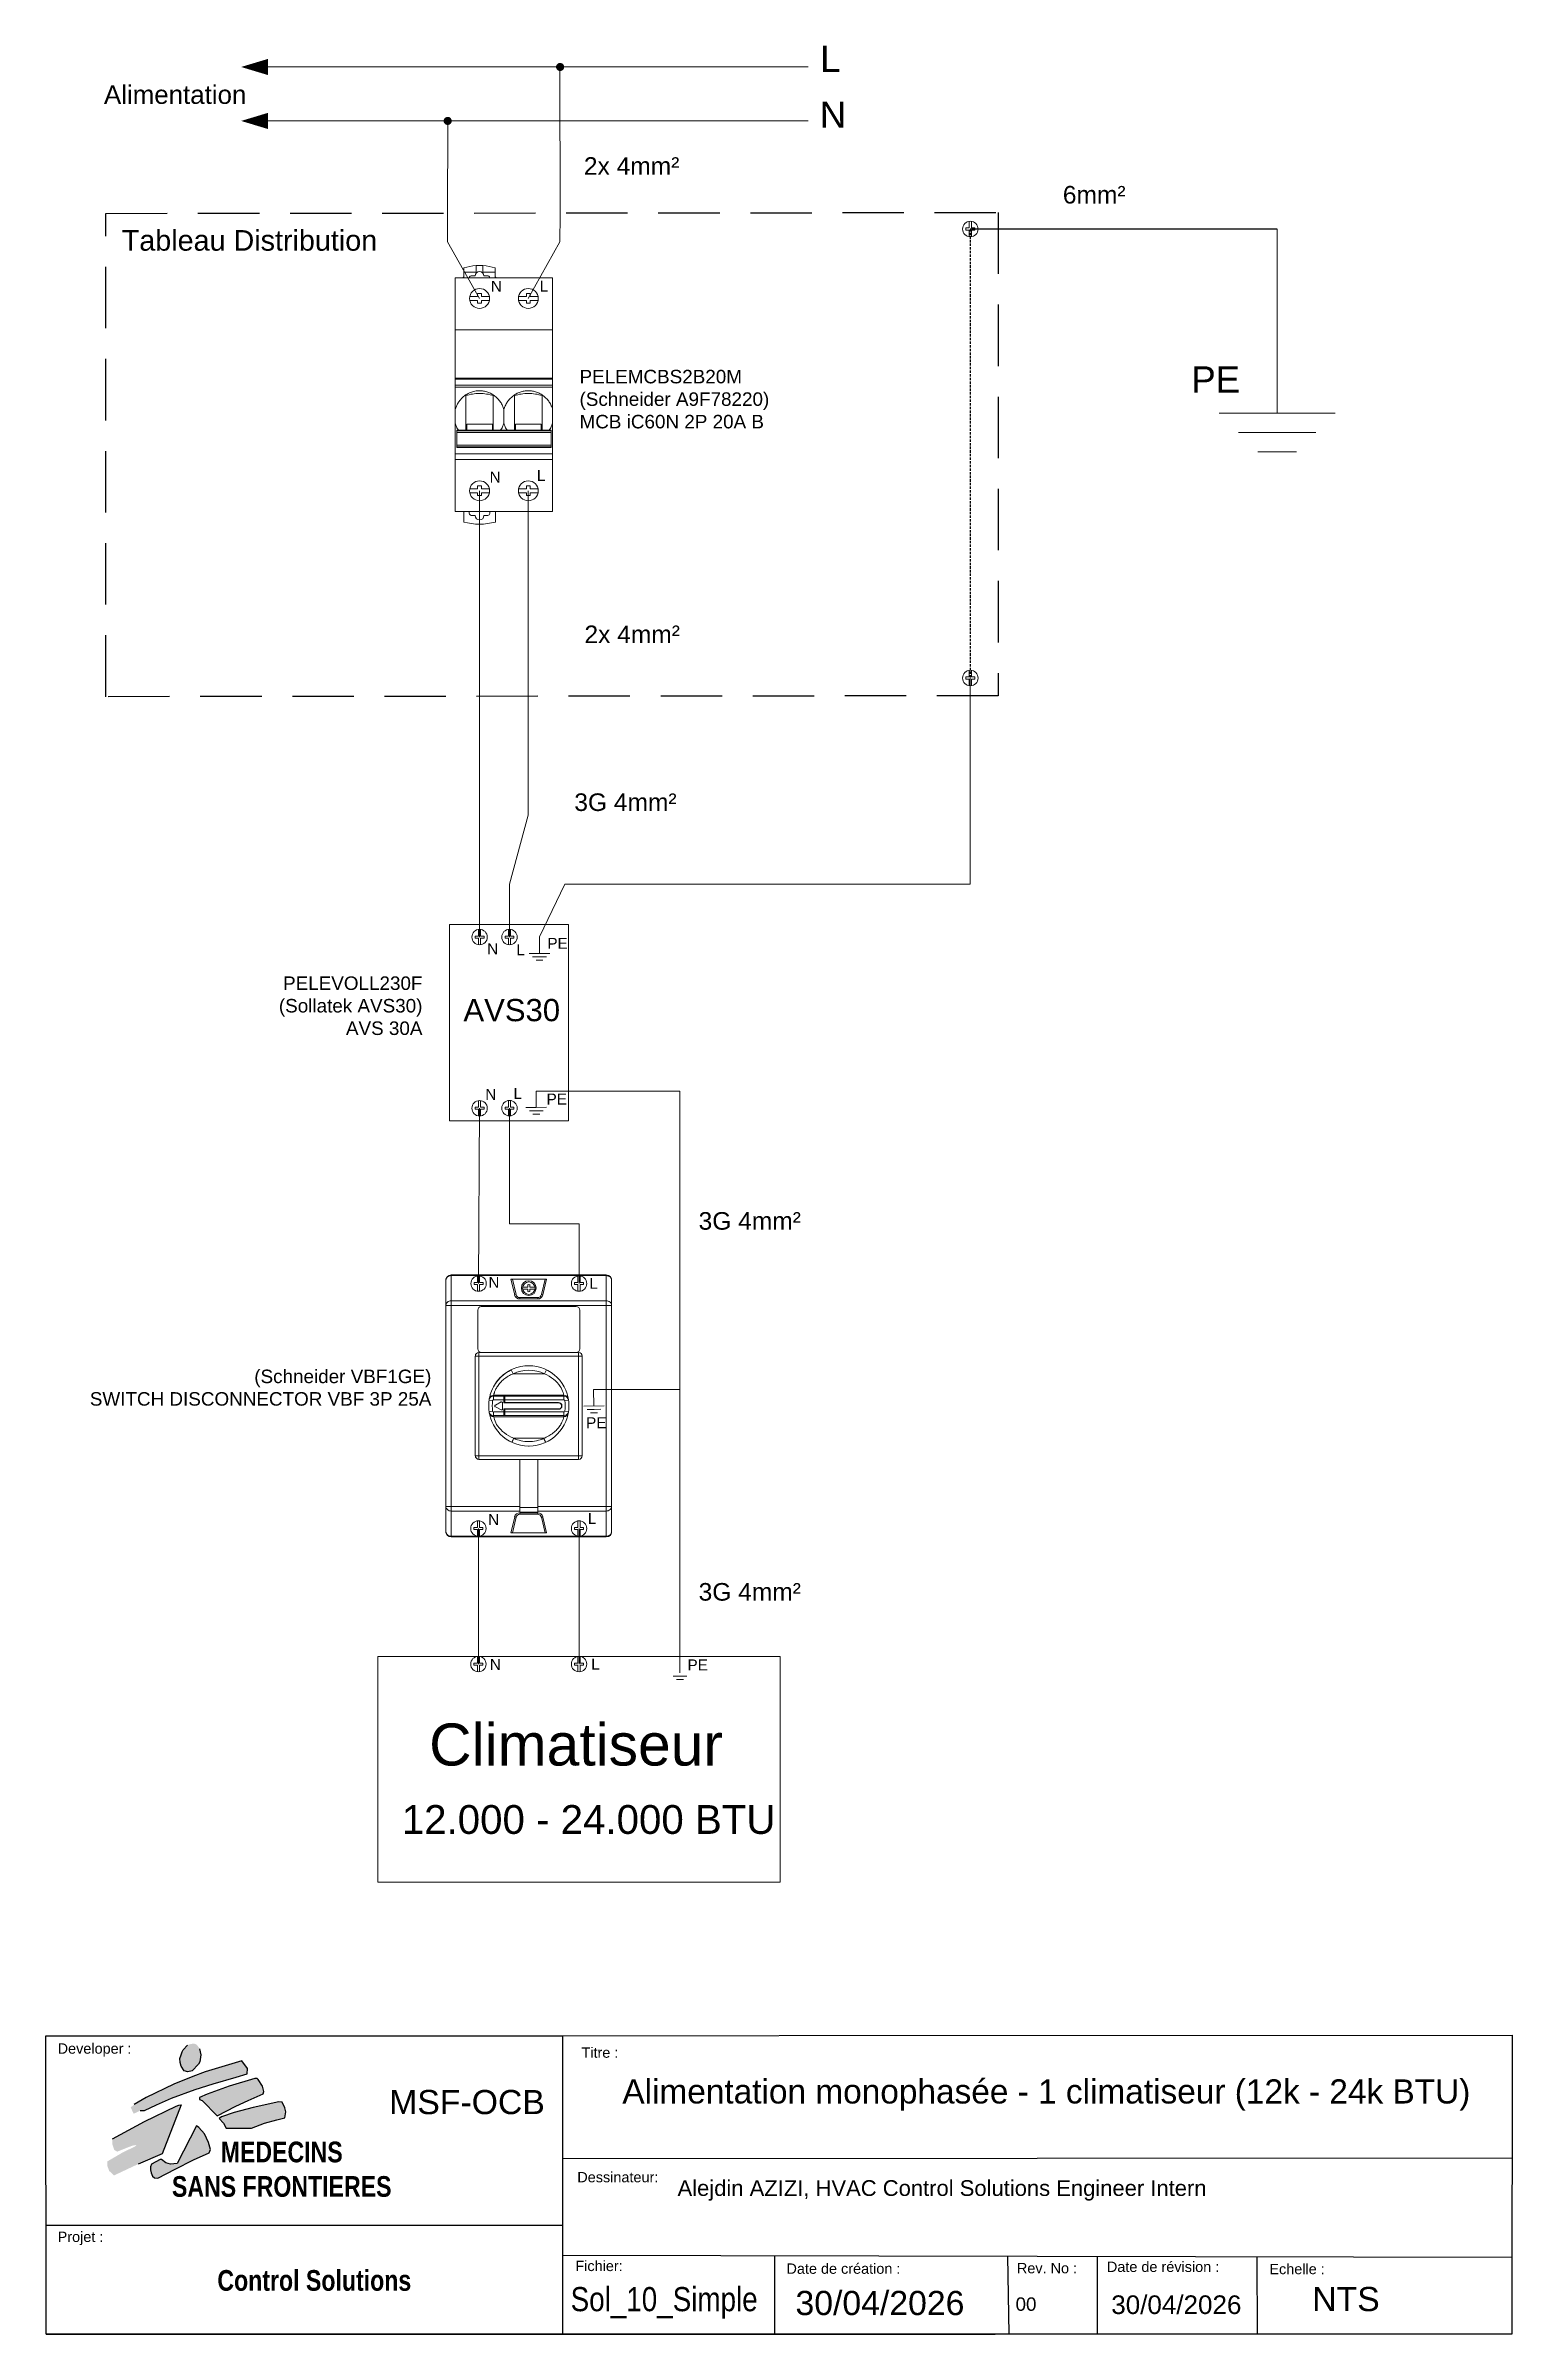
# Model space of a CAD drawing. Header units: millimetres. Extents: x 2906 to 3058, y 1493 to 1730.
import ezdxf
from ezdxf.enums import TextEntityAlignment as Align

# ---------------------------------------------------------------- set-up
doc = ezdxf.new("R2010")
doc.units = ezdxf.units.MM
doc.linetypes.add('DASHED2', pattern=[0.375, 0.25, -0.125])
doc.linetypes.add('HIDDEN', pattern=[9.525, 6.35, -3.175])
for name, color, linetype, lineweight in [('01_Puissance', 250, 'Continuous', 20), ('03_Symbole', 250, 'Continuous', 15), ('_PROPRIETE_INTELLECTUELLE_AZIZI', 7, 'Continuous', 5), ('Layer1', 253, 'DASHED2', 18), ('trait fin', 253, 'HIDDEN', 18)]:
    doc.layers.add(name, color=color, linetype=linetype, lineweight=lineweight)
doc.layers.add('04_Texte', color=7, linetype='Continuous')
doc.styles.get("Standard").update_dxf_attribs({"font": 'arial.ttf'})
doc.styles.add('TITLE', font='arial.ttf', dxfattribs={"width": 0.8})

# ---------------------------------------------------------------- blocks, each defined once
blk = doc.blocks.new('CARTOUCHE_AZIZI')
at = {"layer": '04_Texte', "linetype": 'Continuous'}
h = blk.add_hatch(color=256, dxfattribs=at)
h.paths.add_polyline_path([(-135.64, 28.9), (-135.78, 29.52), (-135.86, 29.69), (-136.11, 29.98), (-136.37, 30.06), (-136.77, 29.99), (-137.01, 29.9), (-137.47, 29.42), (-137.58, 29.21), (-137.68, 28.9), (-137.81, 28.51), (-137.79, 28.09), (-137.69, 27.72), (-137.36, 27.24), (-136.97, 27.13), (-136.55, 27.23), (-135.88, 27.93), (-135.75, 28.16)])
h.paths.add_polyline_path([(-135.2, 27.13), (-136.46, 26.65), (-138.43, 25.85), (-141.29, 24.49), (-142.52, 23.77), (-142.89, 23.46), (-142.59, 22.8), (-141.91, 23.13), (-141.46, 23.12), (-140.22, 23.71), (-138.66, 24.4), (-136.22, 25.3), (-134.37, 25.88), (-131.99, 26.58), (-130.84, 26.93), (-130.82, 27.49), (-131.4, 28.26)])
h.paths.add_polyline_path([(-137.67, 23.73), (-137.91, 23.69), (-138.2, 23.58), (-141.48, 22), (-144.78, 20.21), (-144.79, 19.63), (-144.6, 19.07), (-144.3, 18.88), (-142.73, 19.5), (-142.31, 19.57), (-142.46, 19.41), (-143.75, 18.78), (-145.3, 17.88), (-145.3, 17.38), (-145.12, 16.89), (-144.62, 16.42), (-142.11, 17.6), (-139.63, 18.65)])
h.paths.add_polyline_path([(-134.76, 18.76), (-134.65, 19.1), (-134.83, 19.83), (-135.26, 20.72), (-135.86, 21.39), (-136.08, 21.55), (-138.07, 17.64), (-138.78, 17.59), (-139.25, 17.72), (-139.7, 18.07), (-139.86, 18.07), (-140.73, 17.57), (-140.83, 17.31), (-140.83, 16.99), (-140.78, 16.7), (-140.63, 16.33), (-140.44, 16.18), (-140.1, 16.15), (-138.28, 17.07), (-136.39, 18.02)])
h.paths.add_polyline_path([(-134.97, 24.83), (-135.76, 24.49), (-135.78, 24.28), (-135.51, 24.16), (-133.95, 22.59), (-132.01, 23.59), (-130.75, 24.18), (-129.2, 24.87), (-129.12, 25.09), (-129.25, 25.66), (-129.7, 26.35), (-129.81, 26.44), (-130.05, 26.45), (-132.72, 25.64)])
h.paths.add_polyline_path([(-132.18, 22.92), (-133.5, 22.49), (-133.73, 22.31), (-133.29, 21.83), (-133.03, 21.31), (-130.39, 21.31), (-129.04, 21.82), (-127.76, 22.18), (-126.94, 22.37), (-126.86, 22.99), (-126.94, 23.41), (-127.22, 24.01), (-127.58, 24.03), (-130.23, 23.44)])
at = {"layer": '04_Texte'}
for p, q in [((-151.65, 30.85), (-98.23, 30.85)), ((-151.65, 11.27), (-98.23, 11.27)), ((-151.65, 0), (-98.23, 0)), ((-98.23, 0), (-53.45, 0))]:
    blk.add_line(p, q, dxfattribs=at)
at = {"layer": '04_Texte', "lineweight": -3}
for p, q in [((-98.23, 30.85), (-98.23, 0)), ((-98.23, 18.17), (-0.02, 18.24)), ((-98.23, 8.17), (-0.01, 7.96)), ((-76.3, 8.12), (-76.3, 0)), ((-52.18, 8.07), (-52.06, 0)), ((-42.92, 8.05), (-42.92, 0)), ((-26.4, 8.02), (-26.35, 0))]:
    blk.add_line(p, q, dxfattribs=at)
at = {"layer": '04_Texte', "linetype": 'Continuous'}
for p, q in [((-137.81, 28.51), (-137.68, 28.9)), ((-137.79, 28.09), (-137.81, 28.51)), ((-137.68, 28.9), (-137.58, 29.21)), ((-137.58, 29.21), (-137.47, 29.42)), ((-137.47, 29.42), (-137.01, 29.9)), ((-135.78, 29.52), (-135.64, 28.9)), ((-135.64, 28.9), (-135.75, 28.16)), ((-136.46, 26.65), (-138.43, 25.85)), ((-137.69, 27.72), (-137.79, 28.09)), ((-137.36, 27.24), (-137.69, 27.72)), ((-136.97, 27.13), (-137.36, 27.24)), ((-136.55, 27.23), (-136.97, 27.13)), ((-135.88, 27.93), (-136.55, 27.23)), ((-135.2, 27.13), (-136.46, 26.65)), ((-135.75, 28.16), (-135.88, 27.93)), ((-131.4, 28.26), (-135.2, 27.13)), ((-134.37, 25.88), (-131.99, 26.58)), ((-130.05, 26.45), (-132.72, 25.64)), ((-131.99, 26.58), (-130.84, 26.93)), ((-130.82, 27.49), (-131.4, 28.26)), ((-130.84, 26.93), (-130.82, 27.49)), ((-129.81, 26.44), (-130.05, 26.45)), ((-129.7, 26.35), (-129.81, 26.44)), ((-129.25, 25.66), (-129.7, 26.35)), ((-141.29, 24.49), (-142.52, 23.77)), ((-141.46, 23.12), (-140.22, 23.71)), ((-138.43, 25.85), (-141.29, 24.49)), ((-140.22, 23.71), (-138.66, 24.4)), ((-137.67, 23.73), (-139.63, 18.65)), ((-138.66, 24.4), (-136.22, 25.3)), ((-138.2, 23.58), (-137.91, 23.69)), ((-137.91, 23.69), (-137.67, 23.73)), ((-136.22, 25.3), (-134.37, 25.88)), ((-135.76, 24.49), (-135.78, 24.28)), ((-135.78, 24.28), (-135.51, 24.16)), ((-134.97, 24.83), (-135.76, 24.49)), ((-135.51, 24.16), (-133.95, 22.59)), ((-132.72, 25.64), (-134.97, 24.83)), ((-132.01, 23.59), (-130.75, 24.18)), ((-130.75, 24.18), (-129.2, 24.87)), ((-127.58, 24.03), (-130.23, 23.44)), ((-129.12, 25.09), (-129.25, 25.66)), ((-129.2, 24.87), (-129.12, 25.09)), ((-127.22, 24.01), (-127.58, 24.03)), ((-126.94, 23.41), (-127.22, 24.01)), ((-144.78, 20.21), (-141.48, 22)), ((-141.91, 23.13), (-141.46, 23.12)), ((-141.48, 22), (-138.2, 23.58)), ((-136.08, 21.55), (-138.07, 17.64)), ((-135.86, 21.39), (-136.08, 21.55)), ((-135.26, 20.72), (-135.86, 21.39)), ((-133.95, 22.59), (-132.01, 23.59)), ((-133.5, 22.49), (-133.73, 22.31)), ((-133.73, 22.31), (-133.29, 21.83)), ((-132.18, 22.92), (-133.5, 22.49)), ((-133.29, 21.83), (-133.03, 21.31)), ((-133.03, 21.31), (-130.39, 21.31)), ((-130.23, 23.44), (-132.18, 22.92)), ((-130.39, 21.31), (-129.04, 21.82)), ((-129.04, 21.82), (-127.76, 22.18)), ((-127.76, 22.18), (-126.94, 22.37)), ((-126.86, 22.99), (-126.94, 23.41)), ((-126.94, 22.37), (-126.86, 22.99)), ((-134.83, 19.83), (-135.26, 20.72)), ((-134.65, 19.1), (-134.83, 19.83)), ((-134.76, 18.76), (-134.65, 19.1)), ((-139.63, 18.65), (-142.11, 17.6)), ((-140.73, 17.57), (-140.83, 17.31)), ((-140.83, 17.31), (-140.83, 16.99)), ((-140.83, 16.99), (-140.78, 16.7)), ((-140.78, 16.7), (-140.63, 16.33)), ((-139.86, 18.07), (-140.73, 17.57)), ((-140.1, 16.15), (-138.28, 17.07)), ((-139.7, 18.07), (-139.86, 18.07)), ((-139.25, 17.72), (-139.7, 18.07)), ((-138.78, 17.59), (-139.25, 17.72)), ((-138.07, 17.64), (-138.78, 17.59)), ((-138.28, 17.07), (-136.39, 18.02)), ((-136.39, 18.02), (-134.76, 18.76)), ((-140.63, 16.33), (-140.44, 16.18)), ((-140.44, 16.18), (-140.1, 16.15))]:
    blk.add_line(p, q, dxfattribs=at)
at = {"layer": '04_Texte'}
blk.add_lwpolyline([(-151.68, 30.85), (0.03, 30.92), (0, 0), (-151.65, 0)], close=True, dxfattribs=at)
at = {"layer": '04_Texte', "style": 'TITLE'}
for s, p in [('Developer :', (-150.45, 29.01)), ('Titre : ', (-96.26, 28.59)), ('Dessinateur: ', (-96.69, 15.71)), ('Projet :', (-150.45, 9.54)), ('Fichier: ', (-96.89, 6.53)), ('Date de création :', (-75.05, 6.25)), ('Rev. No :', (-51.21, 6.3)), ('Date de révision :', (-41.9, 6.44)), ('Echelle : ', (-25.09, 6.21))]:
    blk.add_text(s, height=1.069, dxfattribs=at).set_placement(p)
at = {"layer": '04_Texte', "width": 0.82374}
blk.add_text('Sol_10_Simple', height=2.5, dxfattribs=at).set_placement((-97.38, 2.38), (-78.03, 2.38), align=Align.FIT)
at = {"layer": '04_Texte', "lineweight": -3, "attachment_point": 1}
for s, width, gutter_width, insert, char_height in [('MSF-OCB', 13.1966, 12.5, (-116.15, 25.26), 2.5), ('Alejdin AZIZI, HVAC Control Solutions Engineer Intern', 58.1415, 8.14, (-86.32, 15.93), 1.6279), ('NTS', 14.2549, 12.5, (-20.66, 4.89), 2.5)]:
    blk.add_mtext_dynamic_manual_height_columns(s, width=width, gutter_width=gutter_width, heights=[0], dxfattribs=dict(at, insert=insert, char_height=char_height))
at = {"layer": '04_Texte', "char_height": 2.1397, "width": 54.778, "attachment_point": 5, "style": 'TITLE'}
for s, insert in [('{\\fArial|b1|i0|c0|p39;MEDECINS\\PSANS FRONTIERES}', (-127.27, 17.05)), ('{\\fArial|b1|i0|c0|p39;Control Solutions}', (-123.9, 5.55))]:
    blk.add_mtext(s, dxfattribs=dict(at, insert=insert))
at = {"layer": '04_Texte', "insert": (-74.12, 4.48), "char_height": 2.5, "attachment_point": 1}
blk.add_mtext_dynamic_manual_height_columns('30/04/2026', width=5.8436, gutter_width=12.5, heights=[0], dxfattribs=at)
at = {"layer": '04_Texte', "width": 2.843584}
blk.add_attdef('TITRE', text='', height=2.5, dxfattribs=at).set_placement((-92.03, 23.86), (-4.31, 23.86), align=Align.FIT)
at = {"layer": '04_Texte'}
for tag, p, height in [('REV_NO', (-51.35, 2.42), 1.39), ('DATE_REV', (-41.45, 2.09), 1.93)]:
    blk.add_attdef(tag, p, '', height=height, dxfattribs=at)
at = {"layer": '_PROPRIETE_INTELLECTUELLE_AZIZI', "insert": (-151.68, 30.87), "char_height": 0.0144, "attachment_point": 1}
blk.add_mtext_dynamic_manual_height_columns('ORIG_DWG_AUTH:_AZIZI_Alejdin_2026', width=0.3855, gutter_width=0.0719, heights=[0], dxfattribs=at)

msp = doc.modelspace()

# ---------------------------------------------------------------- linework, layer by layer
at = {"layer": '01_Puissance'}
for p, q in [((2928.86, 1727.32), (2928.86, 1727.32)), ((2928.86, 1727.32), (2984.72, 1727.32)), ((2959.06, 1711.98), (2959.05, 1727.32)), ((2928.86, 1721.74), (2984.72, 1721.74)), ((2947.44, 1721.74), (2947.43, 1711.87)), ((2947.43, 1711.87), (2947.42, 1709.23)), ((2959.06, 1711.98), (2959.05, 1709.23)), ((2947.42, 1709.23), (2950.74, 1703.38)), ((2959.05, 1709.23), (2955.78, 1703.38)), ((3033.25, 1710.56), (3033.25, 1691.53)), ((3033.25, 1691.53), (3027.25, 1691.53)), ((3027.25, 1691.53), (3039.25, 1691.53)), ((3033.25, 1689.53), (3029.25, 1689.53)), ((3029.25, 1689.53), (3037.25, 1689.53)), ((3033.25, 1687.53), (3031.25, 1687.53)), ((3031.25, 1687.53), (3035.25, 1687.53)), ((2950.74, 1683.49), (2950.74, 1637.34)), ((2955.78, 1683.49), (2955.78, 1649.96)), ((3001.51, 1664.13), (3001.51, 1642.81)), ((2955.78, 1649.96), (2953.83, 1642.81)), ((2953.83, 1637.34), (2953.83, 1642.81)), ((2959.56, 1642.81), (2956.94, 1637.35)), ((2959.56, 1642.81), (3001.51, 1642.81)), ((2959.93, 1638.65), (2959.93, 1638.54)), ((2956.94, 1635.66), (2955.87, 1635.66)), ((2955.87, 1635.66), (2958.01, 1635.66)), ((2956.94, 1635.3), (2956.23, 1635.3)), ((2956.23, 1635.3), (2957.65, 1635.3)), ((2956.94, 1637.35), (2956.94, 1635.66)), ((2956.94, 1634.94), (2956.59, 1634.94)), ((2956.59, 1634.94), (2957.3, 1634.94)), ((2956.58, 1621.42), (2956.61, 1619.73)), ((2971.44, 1621.42), (2956.58, 1621.42)), ((2971.44, 1590.55), (2971.44, 1621.42)), ((2950.74, 1619.64), (2950.64, 1601.51)), ((2953.83, 1619.65), (2953.83, 1607.69)), ((2955.54, 1619.71), (2957.67, 1619.75)), ((2956.61, 1619.73), (2955.54, 1619.71)), ((2955.9, 1619.36), (2957.32, 1619.39)), ((2956.61, 1619.38), (2955.9, 1619.36)), ((2956.26, 1619.02), (2956.97, 1619.03)), ((2956.62, 1619.02), (2956.26, 1619.02)), ((2959.93, 1618.34), (2959.93, 1618.34)), ((2953.83, 1607.69), (2961.03, 1607.69)), ((2961.03, 1607.69), (2961.03, 1601.51)), ((2962.54, 1590.55), (2962.57, 1588.86)), ((2962.54, 1590.55), (2971.44, 1590.55)), ((2971.44, 1562.96), (2971.44, 1590.55)), ((2961.51, 1588.84), (2963.64, 1588.88)), ((2962.57, 1588.86), (2961.51, 1588.84)), ((2961.87, 1588.49), (2963.29, 1588.52)), ((2962.58, 1588.5), (2961.87, 1588.49)), ((2962.58, 1588.15), (2962.23, 1588.14)), ((2962.23, 1588.14), (2962.94, 1588.15)), ((2950.62, 1576.18), (2950.62, 1562.16)), ((2961.03, 1576.18), (2961.03, 1562.16)), ((2971.44, 1562.96), (2971.46, 1561.26)), ((2970.76, 1560.9), (2972.18, 1560.92)), ((2971.47, 1560.91), (2970.76, 1560.9)), ((2971.12, 1560.55), (2971.83, 1560.56)), ((2971.48, 1560.55), (2971.12, 1560.55))]:
    msp.add_line(p, q, dxfattribs=at)
at = {"layer": '01_Puissance', "lineweight": -3}
msp.add_line((3033.25, 1710.56), (3001.51, 1710.56), dxfattribs=at)
at = {"layer": '01_Puissance'}
for points in [[(2928.86, 1727.32, 1.68, 0, 0), (2926.07, 1727.32, 0, 0, 0)], [(2928.86, 1721.74, 1.68, 0, 0), (2926.07, 1721.74, 0, 0, 0)]]:
    msp.add_lwpolyline(points, format="xyseb", dxfattribs=at)
at = {"layer": '01_Puissance', "const_width": 0.419}
for points in [[(2958.86, 1727.32, 1), (2959.28, 1727.32, 1)], [(2947.23, 1721.74, 1), (2947.65, 1721.74, 1)]]:
    msp.add_lwpolyline(points, format="xyb", close=True, dxfattribs=at)
at = {"layer": '03_Symbole', "color": 7, "linetype": 'Continuous'}
for p, q in [((3001.4, 1710.67), (3001.4, 1711.35)), ((3001.62, 1710.67), (3001.62, 1711.35)), ((3001.05, 1710.67), (3001.05, 1710.45)), ((3001.4, 1710.67), (3001.05, 1710.67)), ((3001.05, 1710.45), (3001.4, 1710.45)), ((3001.4, 1710.45), (3001.4, 1709.77)), ((3001.97, 1710.67), (3001.62, 1710.67)), ((3001.62, 1710.45), (3001.62, 1709.77)), ((3001.62, 1710.45), (3001.97, 1710.45)), ((3001.97, 1710.45), (3001.97, 1710.67)), ((2949.11, 1706.09), (2949.11, 1706.55)), ((2950.38, 1706.79), (2950.38, 1706.09)), ((2951.09, 1706.09), (2951.09, 1706.79)), ((2952.36, 1706.55), (2952.36, 1706.09)), ((2948.21, 1681.35), (2948.21, 1705.52)), ((2958.3, 1705.52), (2948.21, 1705.52)), ((2950.38, 1706.09), (2949.11, 1706.09)), ((2949.11, 1705.68), (2949.11, 1706.08)), ((2950.29, 1705.73), (2949.95, 1705.73)), ((2952.36, 1706.09), (2951.09, 1706.09)), ((2951.52, 1705.73), (2951.18, 1705.73)), ((2952.36, 1706.08), (2952.36, 1705.68)), ((2958.3, 1681.35), (2958.3, 1705.52)), ((2950.54, 1703.6), (2949.73, 1703.6)), ((2950.54, 1703.17), (2949.73, 1703.17)), ((2950.54, 1703.6), (2950.54, 1703.88)), ((2950.54, 1703.88), (2950.94, 1703.88)), ((2950.54, 1702.89), (2950.54, 1703.17)), ((2950.94, 1702.89), (2950.54, 1702.89)), ((2950.94, 1703.88), (2950.94, 1703.6)), ((2950.94, 1703.6), (2951.74, 1703.6)), ((2950.94, 1703.17), (2950.94, 1702.89)), ((2950.94, 1703.17), (2951.74, 1703.17)), ((2955.58, 1703.6), (2954.78, 1703.6)), ((2955.58, 1703.17), (2954.78, 1703.17)), ((2955.58, 1703.6), (2955.58, 1703.88)), ((2955.58, 1703.88), (2955.98, 1703.88)), ((2955.58, 1702.89), (2955.58, 1703.17)), ((2955.98, 1702.89), (2955.58, 1702.89)), ((2955.98, 1703.88), (2955.98, 1703.6)), ((2955.98, 1703.6), (2956.78, 1703.6)), ((2955.98, 1703.17), (2955.98, 1702.89)), ((2955.98, 1703.17), (2956.78, 1703.17)), ((2958.3, 1700.13), (2948.21, 1700.13)), ((2958.3, 1695.14), (2948.21, 1695.14)), ((2948.21, 1695.03), (2958.3, 1695.03)), ((2948.21, 1694.43), (2958.3, 1694.43)), ((2958.3, 1694.2), (2948.21, 1694.2)), ((2949.31, 1689.76), (2949.31, 1693.33)), ((2952.16, 1689.76), (2952.16, 1693.33)), ((2954.35, 1689.76), (2954.35, 1693.33)), ((2957.2, 1689.76), (2957.2, 1693.33)), ((2948.37, 1687.97), (2948.37, 1689.76)), ((2948.37, 1689.76), (2958.14, 1689.76)), ((2949.41, 1689.76), (2949.41, 1690.39)), ((2949.41, 1690.39), (2952.06, 1690.39)), ((2952.06, 1690.39), (2952.06, 1689.76)), ((2953.26, 1690.47), (2953.26, 1691.89)), ((2954.45, 1690.39), (2957.1, 1690.39)), ((2954.45, 1689.76), (2954.45, 1690.39)), ((2957.1, 1690.39), (2957.1, 1689.76)), ((2958.14, 1689.76), (2958.14, 1687.97)), ((2958.14, 1689.68), (2948.37, 1689.68)), ((2958.14, 1689.52), (2948.37, 1689.52)), ((2958.14, 1688.21), (2948.37, 1688.21)), ((2948.37, 1688.03), (2958.14, 1688.03)), ((2948.37, 1687.97), (2958.14, 1687.97)), ((2948.21, 1687.31), (2958.3, 1687.31)), ((2958.3, 1686.74), (2948.21, 1686.74)), ((2950.54, 1683.7), (2949.73, 1683.7)), ((2950.54, 1683.28), (2949.73, 1683.28)), ((2950.54, 1683.99), (2950.94, 1683.99)), ((2950.54, 1683.7), (2950.54, 1683.99)), ((2950.54, 1682.99), (2950.54, 1683.28)), ((2950.94, 1682.99), (2950.54, 1682.99)), ((2950.94, 1683.99), (2950.94, 1683.7)), ((2950.94, 1683.7), (2951.74, 1683.7)), ((2950.94, 1683.28), (2951.74, 1683.28)), ((2950.94, 1683.28), (2950.94, 1682.99)), ((2955.58, 1683.7), (2954.78, 1683.7)), ((2955.58, 1683.28), (2954.78, 1683.28)), ((2955.58, 1683.99), (2955.98, 1683.99)), ((2955.58, 1683.7), (2955.58, 1683.99)), ((2955.58, 1682.99), (2955.58, 1683.28)), ((2955.98, 1682.99), (2955.58, 1682.99)), ((2955.98, 1683.99), (2955.98, 1683.7)), ((2955.98, 1683.7), (2956.78, 1683.7)), ((2955.98, 1683.28), (2956.78, 1683.28)), ((2955.98, 1683.28), (2955.98, 1682.99)), ((2948.21, 1681.35), (2958.3, 1681.35)), ((2949.1, 1681.35), (2949.1, 1680.26)), ((2950.28, 1680.93), (2949.95, 1680.93)), ((2951.52, 1680.93), (2951.19, 1680.93)), ((2952.37, 1680.26), (2952.37, 1681.35)), ((3001.05, 1664.24), (3001.05, 1664.02)), ((3001.4, 1664.24), (3001.05, 1664.24)), ((3001.05, 1664.02), (3001.4, 1664.02)), ((3001.4, 1664.24), (3001.4, 1664.92)), ((3001.4, 1664.02), (3001.4, 1663.34)), ((3001.62, 1664.24), (3001.62, 1664.92)), ((3001.97, 1664.24), (3001.62, 1664.24)), ((3001.62, 1664.02), (3001.62, 1663.34)), ((3001.62, 1664.02), (3001.97, 1664.02)), ((3001.97, 1664.02), (3001.97, 1664.24)), ((2950.63, 1637.44), (2950.63, 1638.13)), ((2950.84, 1637.44), (2950.84, 1638.13)), ((2953.73, 1637.45), (2953.73, 1638.13)), ((2953.94, 1637.45), (2953.94, 1638.13)), ((2950.28, 1637.44), (2950.28, 1637.23)), ((2950.63, 1637.44), (2950.28, 1637.44)), ((2950.28, 1637.23), (2950.63, 1637.23)), ((2950.63, 1637.23), (2950.63, 1636.55)), ((2951.2, 1637.44), (2950.84, 1637.44)), ((2950.84, 1637.23), (2950.84, 1636.55)), ((2950.84, 1637.23), (2951.2, 1637.23)), ((2951.2, 1637.23), (2951.2, 1637.44)), ((2953.37, 1637.24), (2953.37, 1637.45)), ((2953.37, 1637.45), (2953.73, 1637.45)), ((2953.73, 1637.24), (2953.37, 1637.24)), ((2953.73, 1637.24), (2953.73, 1636.55)), ((2953.94, 1637.45), (2954.29, 1637.45)), ((2953.94, 1637.24), (2953.94, 1636.55)), ((2954.29, 1637.24), (2953.94, 1637.24)), ((2954.29, 1637.45), (2954.29, 1637.24)), ((2950.28, 1619.75), (2950.28, 1619.53)), ((2950.63, 1619.75), (2950.28, 1619.75)), ((2950.28, 1619.53), (2950.63, 1619.53)), ((2950.63, 1619.75), (2950.63, 1620.43)), ((2950.63, 1619.53), (2950.63, 1618.85)), ((2950.84, 1619.75), (2950.84, 1620.43)), ((2951.2, 1619.75), (2950.84, 1619.75)), ((2950.84, 1619.53), (2950.84, 1618.85)), ((2950.84, 1619.53), (2951.2, 1619.53)), ((2951.2, 1619.53), (2951.2, 1619.75)), ((2953.37, 1619.54), (2953.37, 1619.75)), ((2953.37, 1619.75), (2953.73, 1619.75)), ((2953.73, 1619.54), (2953.37, 1619.54)), ((2953.73, 1619.75), (2953.73, 1620.44)), ((2953.73, 1619.54), (2953.73, 1618.86)), ((2953.94, 1619.75), (2953.94, 1620.44)), ((2953.94, 1619.75), (2954.29, 1619.75)), ((2953.94, 1619.54), (2953.94, 1618.86)), ((2954.29, 1619.54), (2953.94, 1619.54)), ((2954.29, 1619.75), (2954.29, 1619.54)), ((2950.53, 1601.62), (2950.53, 1602.3)), ((2950.74, 1601.62), (2950.74, 1602.3)), ((2960.92, 1601.62), (2960.92, 1602.31)), ((2961.14, 1601.62), (2961.14, 1602.31)), ((2950.17, 1601.4), (2950.17, 1601.62)), ((2950.17, 1601.62), (2950.53, 1601.62)), ((2950.53, 1601.4), (2950.17, 1601.4)), ((2950.53, 1601.4), (2950.53, 1600.72)), ((2950.74, 1601.62), (2951.1, 1601.62)), ((2950.74, 1601.4), (2950.74, 1600.72)), ((2951.1, 1601.4), (2950.74, 1601.4)), ((2951.1, 1601.62), (2951.1, 1601.4)), ((2960.57, 1601.41), (2960.57, 1601.62)), ((2960.57, 1601.62), (2960.92, 1601.62)), ((2960.92, 1601.41), (2960.57, 1601.41)), ((2960.92, 1601.41), (2960.92, 1600.72)), ((2961.14, 1601.62), (2961.49, 1601.62)), ((2961.14, 1601.41), (2961.14, 1600.72)), ((2961.49, 1601.41), (2961.14, 1601.41)), ((2961.49, 1601.62), (2961.49, 1601.41)), ((2950.16, 1576.07), (2950.16, 1576.29)), ((2950.16, 1576.29), (2950.51, 1576.29)), ((2950.51, 1576.29), (2950.51, 1576.97)), ((2950.73, 1576.29), (2950.73, 1576.97)), ((2950.73, 1576.29), (2951.08, 1576.29)), ((2951.08, 1576.29), (2951.08, 1576.07)), ((2960.57, 1576.07), (2960.57, 1576.29)), ((2960.57, 1576.29), (2960.92, 1576.29)), ((2960.92, 1576.29), (2960.92, 1576.97)), ((2961.14, 1576.29), (2961.14, 1576.97)), ((2961.14, 1576.29), (2961.49, 1576.29)), ((2961.49, 1576.29), (2961.49, 1576.07)), ((2950.51, 1576.07), (2950.16, 1576.07)), ((2950.51, 1576.07), (2950.51, 1575.39)), ((2950.73, 1576.07), (2950.73, 1575.39)), ((2951.08, 1576.07), (2950.73, 1576.07)), ((2960.92, 1576.07), (2960.57, 1576.07)), ((2960.92, 1576.07), (2960.92, 1575.39)), ((2961.14, 1576.07), (2961.14, 1575.39)), ((2961.49, 1576.07), (2961.14, 1576.07)), ((2950.16, 1562.27), (2950.16, 1562.05)), ((2950.51, 1562.27), (2950.16, 1562.27)), ((2950.16, 1562.05), (2950.51, 1562.05)), ((2950.51, 1562.27), (2950.51, 1562.95)), ((2950.51, 1562.05), (2950.51, 1561.37)), ((2950.73, 1562.27), (2950.73, 1562.95)), ((2951.08, 1562.27), (2950.73, 1562.27)), ((2950.73, 1562.05), (2950.73, 1561.37)), ((2950.73, 1562.05), (2951.08, 1562.05)), ((2951.08, 1562.05), (2951.08, 1562.27)), ((2960.56, 1562.05), (2960.56, 1562.27)), ((2960.56, 1562.27), (2960.92, 1562.27)), ((2960.92, 1562.05), (2960.56, 1562.05)), ((2960.92, 1562.27), (2960.92, 1562.95)), ((2960.92, 1562.05), (2960.92, 1561.37)), ((2961.13, 1562.27), (2961.13, 1562.95)), ((2961.13, 1562.27), (2961.49, 1562.27)), ((2961.13, 1562.05), (2961.13, 1561.37)), ((2961.49, 1562.05), (2961.13, 1562.05)), ((2961.49, 1562.27), (2961.49, 1562.05))]:
    msp.add_line(p, q, dxfattribs=at)
at = {"layer": '03_Symbole', "color": 7}
for p, q in [((2947.81, 1602.41), (2947.81, 1575.31)), ((2947.81, 1602.41), (2963.85, 1602.41)), ((2963.85, 1602.33), (2947.81, 1602.33)), ((2963.85, 1575.31), (2963.85, 1602.41)), ((2947.25, 1575.86), (2947.25, 1601.85)), ((2953.98, 1601.98), (2954.37, 1600.35)), ((2953.98, 1601.98), (2957.67, 1601.98)), ((2954.51, 1600.38), (2954.13, 1601.98)), ((2954.37, 1600.35), (2954.51, 1600.38)), ((2954.9, 1600.07), (2954.9, 1599.92)), ((2954.9, 1600.07), (2956.75, 1600.07)), ((2956.75, 1599.92), (2954.9, 1599.92)), ((2955.19, 1601.15), (2955.72, 1601.15)), ((2955.72, 1600.93), (2955.19, 1600.93)), ((2955.72, 1601.15), (2955.72, 1601.4)), ((2955.72, 1600.69), (2955.72, 1600.93)), ((2955.94, 1601.4), (2955.94, 1601.15)), ((2955.94, 1601.15), (2956.46, 1601.15)), ((2955.94, 1600.93), (2955.94, 1600.69)), ((2956.46, 1600.93), (2955.94, 1600.93)), ((2956.75, 1599.92), (2956.75, 1600.07)), ((2957.52, 1601.98), (2957.14, 1600.38)), ((2957.14, 1600.38), (2957.29, 1600.35)), ((2957.67, 1601.98), (2957.29, 1600.35)), ((2964.4, 1575.86), (2964.4, 1601.85)), ((2964.4, 1599.25), (2947.25, 1599.25)), ((2947.81, 1599.73), (2963.85, 1599.73)), ((2950.55, 1594.76), (2950.55, 1598.76)), ((2950.92, 1599.13), (2960.73, 1599.13)), ((2961.1, 1598.76), (2961.1, 1594.76)), ((2961.36, 1594.02), (2950.3, 1594.02)), ((2950.3, 1583.7), (2950.3, 1594.02)), ((2950.67, 1594.39), (2950.67, 1583.33)), ((2950.67, 1594.39), (2960.99, 1594.39)), ((2960.99, 1583.33), (2960.99, 1594.39)), ((2961.36, 1594.02), (2961.36, 1583.7)), ((2954, 1592.58), (2954.2, 1592.17)), ((2954.2, 1592.17), (2957.45, 1592.17)), ((2957.45, 1592.17), (2957.66, 1592.58)), ((2951.72, 1589.47), (2951.73, 1589.48)), ((2952.09, 1589.42), (2951.72, 1589.47)), ((2951.72, 1588.25), (2952.09, 1588.31)), ((2951.72, 1588.25), (2951.73, 1588.18)), ((2951.72, 1588.25), (2951.72, 1588.25)), ((2951.73, 1589.53), (2951.73, 1589.48)), ((2952.18, 1589.86), (2952.2, 1589.96)), ((2952.18, 1589.86), (2959.47, 1589.86)), ((2952.18, 1589.86), (2952.18, 1589.5)), ((2952.18, 1589.5), (2953.26, 1589.5)), ((2953.26, 1588.23), (2952.18, 1588.23)), ((2952.18, 1588.23), (2952.18, 1587.86)), ((2959.46, 1589.96), (2952.2, 1589.96)), ((2952.98, 1589.27), (2952.37, 1588.94)), ((2952.37, 1588.78), (2952.98, 1588.45)), ((2953.12, 1589.18), (2953.12, 1588.53)), ((2953.26, 1589.17), (2953.26, 1589.86)), ((2958.91, 1589.17), (2953.26, 1589.17)), ((2953.26, 1588.55), (2958.91, 1588.55)), ((2953.26, 1587.86), (2953.26, 1588.55)), ((2953.34, 1589.21), (2953.34, 1589.86)), ((2953.34, 1589.5), (2959.47, 1589.5)), ((2953.34, 1589.21), (2958.91, 1589.21)), ((2958.91, 1588.51), (2953.34, 1588.51)), ((2953.34, 1587.86), (2953.34, 1588.51)), ((2959.47, 1588.23), (2953.34, 1588.23)), ((2959.46, 1589.96), (2959.47, 1589.86)), ((2959.47, 1589.5), (2959.47, 1589.86)), ((2959.47, 1587.86), (2959.47, 1588.23)), ((2959.93, 1589.47), (2959.56, 1589.42)), ((2959.57, 1588.31), (2959.93, 1588.25)), ((2959.93, 1589.48), (2959.92, 1589.53)), ((2959.92, 1588.19), (2959.93, 1588.25)), ((2959.93, 1589.48), (2959.93, 1589.47)), ((2959.93, 1588.25), (2959.93, 1588.25)), ((2959.47, 1587.86), (2952.18, 1587.86)), ((2952.2, 1587.74), (2952.18, 1587.86)), ((2952.2, 1587.74), (2959.46, 1587.74)), ((2959.47, 1587.86), (2959.46, 1587.74)), ((2950.3, 1583.7), (2961.36, 1583.7)), ((2960.99, 1583.33), (2950.67, 1583.33)), ((2957.38, 1585.52), (2954.27, 1585.52)), ((2954.9, 1577.88), (2954.9, 1583.33)), ((2955.81, 1584.71), (2955.83, 1584.71)), ((2955.83, 1584.71), (2955.85, 1584.71)), ((2956.75, 1583.33), (2956.75, 1577.88)), ((2947.25, 1578.47), (2954.9, 1578.47)), ((2954.9, 1577.99), (2947.81, 1577.99)), ((2953.98, 1575.74), (2954.37, 1577.37)), ((2954.13, 1575.74), (2954.51, 1577.34)), ((2954.51, 1577.34), (2954.37, 1577.37)), ((2954.9, 1578.36), (2956.75, 1578.36)), ((2956.75, 1577.88), (2954.9, 1577.88)), ((2954.9, 1577.8), (2956.75, 1577.8)), ((2954.9, 1577.8), (2954.9, 1577.65)), ((2956.75, 1577.65), (2954.9, 1577.65)), ((2956.75, 1578.47), (2964.4, 1578.47)), ((2963.85, 1577.99), (2956.75, 1577.99)), ((2956.75, 1577.65), (2956.75, 1577.8)), ((2957.29, 1577.37), (2957.14, 1577.34)), ((2957.14, 1577.34), (2957.52, 1575.74)), ((2957.67, 1575.74), (2957.29, 1577.37)), ((2947.81, 1575.38), (2963.85, 1575.38)), ((2963.85, 1575.31), (2947.81, 1575.31)), ((2957.67, 1575.74), (2953.98, 1575.74))]:
    msp.add_line(p, q, dxfattribs=at)
at = {"layer": '03_Symbole', "color": 7, "linetype": 'Continuous'}
for points in [[(2948.57, 1689.76), (2948.38, 1690.02), (2948.21, 1690.47)], [(2953.26, 1690.47), (2953.08, 1689.99), (2952.9, 1689.76)], [(2953.61, 1689.76), (2953.43, 1690), (2953.26, 1690.47)], [(2958.3, 1690.47), (2958.12, 1689.99), (2957.95, 1689.76)]]:
    msp.add_lwpolyline(points, dxfattribs=at)
at = {"layer": '03_Symbole'}
for points in [[(2947.64, 1638.65), (2959.93, 1638.65), (2959.93, 1618.34), (2947.64, 1618.34)], [(2940.21, 1562.96), (2981.85, 1562.96), (2981.85, 1539.61), (2940.21, 1539.61)]]:
    msp.add_lwpolyline(points, close=True, dxfattribs=at)
at = {"layer": '03_Symbole', "color": 7}
msp.add_lwpolyline([(2954, 1592.58), (2953.72, 1592.43), (2953.41, 1592.23), (2953.13, 1592.01), (2952.88, 1591.78), (2952.66, 1591.54), (2952.47, 1591.3), (2952.31, 1591.06), (2952.18, 1590.83), (2952.07, 1590.61), (2951.98, 1590.4), (2951.91, 1590.22), (2951.85, 1590.05), (2951.82, 1589.91), (2951.79, 1589.8), (2951.77, 1589.71), (2951.75, 1589.65), (2951.75, 1589.61), (2951.74, 1589.58)], dxfattribs=at)
at = {"layer": '03_Symbole', "color": 7, "linetype": 'Continuous'}
for centre, radius in [((3001.51, 1710.56), 0.798), ((2950.74, 1703.38), 1.03), ((2955.78, 1703.38), 1.03), ((2950.74, 1683.49), 1.03), ((2955.78, 1683.49), 1.03), ((3001.51, 1664.13), 0.798), ((2950.74, 1637.34), 0.798), ((2953.83, 1637.34), 0.798), ((2950.74, 1619.64), 0.798), ((2953.83, 1619.65), 0.798), ((2950.64, 1601.51), 0.798), ((2961.03, 1601.51), 0.798), ((2950.62, 1576.18), 0.798), ((2961.03, 1576.18), 0.798), ((2950.62, 1562.16), 0.798), ((2961.03, 1562.16), 0.798)]:
    msp.add_circle(centre, radius, dxfattribs=at)
at = {"layer": '03_Symbole', "color": 7}
for radius in [0.765, 0.645]:
    msp.add_circle((2955.83, 1601.04), radius, dxfattribs=at)
at = {"layer": '03_Symbole', "color": 7, "linetype": 'Continuous'}
for centre, radius, start, end in [((2950.74, 1701.28), 5.51, 93.7668, 107.1978), ((2950.74, 1701.28), 5.51, 86.3591, 93.7668), ((2950.74, 1701.28), 5.51, 72.9337, 86.3591), ((2948.83, 1705.74), 0.284, 308.5163, 347.0319), ((2948.83, 1705.74), 0.284, 347.0631, 359.9849), ((2949.95, 1705.45), 0.285, 90.0557, 166.524), ((2951.52, 1705.45), 0.285, 13.4739, 89.9443), ((2952.64, 1705.74), 0.284, 180.0152, 192.8736), ((2952.64, 1705.74), 0.284, 192.9049, 231.4838), ((2950.74, 1686.31), 6.27, 254.849, 285.151), ((2949.95, 1681.21), 0.285, 149.9964, 270), ((2950.74, 1680.93), 0.456, 180, 0), ((2951.52, 1681.21), 0.285, 270, 30.0038)]:
    msp.add_arc(centre, radius, start, end, dxfattribs=at)
at = {"layer": '03_Symbole', "color": 7}
for centre, radius, start, end in [((2947.81, 1601.85), 0.553, 90, 180), ((2963.85, 1601.85), 0.553, 0, 90), ((2954.9, 1600.47), 0.553, 193.1999, 270), ((2954.9, 1600.47), 0.406, 193.1999, 270), ((2955.83, 1601.04), 0.369, 72.5424, 107.4576), ((2955.83, 1601.04), 0.369, 252.5424, 287.4576), ((2956.75, 1600.47), 0.406, 270, 346.8001), ((2956.75, 1600.47), 0.553, 270, 346.8001), ((2950.92, 1598.76), 0.369, 90, 180), ((2960.73, 1598.76), 0.369, 0, 90), ((2950.67, 1594.02), 0.369, 90, 180), ((2950.92, 1594.76), 0.369, 180, 270), ((2955.83, 1588.86), 4.15, 270.3268, 269.7091), ((2960.73, 1594.76), 0.369, 270, 0), ((2960.99, 1594.02), 0.369, 0, 90), ((2955.83, 1588.86), 3.69, 63.8397, 116.1603), ((2952.18, 1588.32), 0.461, 189.3762, 270.0443), ((2952.18, 1589.4), 0.461, 89.9713, 170.721), ((2952.2, 1589.5), 0.461, 89.9771, 170.0305), ((2952.2, 1588.21), 0.461, 190.227, 270.0354), ((2955.83, 1588.86), 3.78, 171.5146, 188.3884), ((2952.18, 1589.4), 0.0922, 90.0179, 171.5334), ((2952.18, 1588.32), 0.0922, 188.3599, 269.9749), ((2952.41, 1588.86), 0.0922, 117.9019, 242), ((2953.02, 1589.18), 0.0922, 0, 117.9019), ((2953.02, 1588.53), 0.0922, 242, 0), ((2958.91, 1588.86), 0.35, 270, 90), ((2958.91, 1588.86), 0.313, 270, 90), ((2959.46, 1589.5), 0.461, 9.9695, 90.0229), ((2959.46, 1588.21), 0.461, 269.9646, 349.773), ((2959.47, 1589.4), 0.461, 9.2833, 90.0286), ((2959.47, 1589.4), 0.0922, 8.4662, 89.9826), ((2959.47, 1588.32), 0.0922, 270.0299, 351.6357), ((2959.47, 1588.32), 0.461, 269.9641, 350.6738), ((2955.83, 1588.86), 3.78, 351.6115, 8.4854), ((2950.67, 1583.7), 0.369, 180, 270), ((2955.83, 1588.86), 3.69, 245.1039, 270.0004), ((2955.83, 1588.86), 3.69, 269.9996, 294.8961), ((2960.99, 1583.7), 0.369, 270, 0), ((2954.9, 1577.25), 0.553, 90, 166.8001), ((2954.9, 1577.25), 0.406, 90, 166.8001), ((2956.75, 1577.25), 0.553, 13.1999, 90), ((2956.75, 1577.25), 0.406, 13.1999, 90), ((2947.81, 1575.86), 0.553, 180, 270), ((2963.85, 1575.86), 0.553, 270, 0)]:
    msp.add_arc(centre, radius, start, end, dxfattribs=at)
at = {"layer": '03_Symbole', "color": 7, "linetype": 'Continuous'}
msp.add_ellipse((2950.74, 1705.73), major_axis=(0, 0.443), ratio=0.997493, start_param=-1.570796, end_param=1.570796, dxfattribs=at)
for points, knots in [([(2949.11, 1705.68), (2949.11, 1705.65), (2949.1, 1705.59), (2949.08, 1705.54), (2949.06, 1705.51)], [0, 0, 0, 0, 0.500039, 1, 1, 1, 1]), ([(2952.41, 1705.51), (2952.4, 1705.54), (2952.37, 1705.59), (2952.36, 1705.65), (2952.36, 1705.68)], [0, 0, 0, 0, 0.499961, 1, 1, 1, 1]), ([(2948.21, 1691.89), (2948.25, 1692.01), (2948.33, 1692.24), (2948.5, 1692.58), (2948.72, 1692.88), (2948.89, 1693.06), (2948.98, 1693.15)], [0, 0, 0, 0, 0.249803, 0.499808, 0.749905, 1, 1, 1, 1]), ([(2950.74, 1693.84), (2950.58, 1693.84), (2950.25, 1693.81), (2949.79, 1693.67), (2949.35, 1693.45), (2949.1, 1693.26), (2948.98, 1693.15)], [0, 0, 0, 0, 0.249983, 0.499973, 0.749982, 1, 1, 1, 1]), ([(2950.74, 1693.55), (2950.49, 1693.55), (2950.01, 1693.52), (2949.54, 1693.41), (2949.31, 1693.33)], [0, 0, 0, 0, 0.509146, 1, 1, 1, 1]), ([(2950.74, 1693.84), (2950.88, 1693.84), (2951.09, 1693.82), (2951.37, 1693.76), (2951.65, 1693.68), (2951.97, 1693.54), (2952.33, 1693.3), (2952.65, 1693.01), (2952.92, 1692.67), (2953.12, 1692.3), (2953.22, 1692.03), (2953.26, 1691.89)], [0, 0, 0, 0, 0.125046, 0.187644, 0.250209, 0.375224, 0.500253, 0.625262, 0.750232, 0.875163, 1, 1, 1, 1]), ([(2952.16, 1693.33), (2951.94, 1693.41), (2951.46, 1693.52), (2950.98, 1693.55), (2950.74, 1693.55)], [0, 0, 0, 0, 0.490854, 1, 1, 1, 1]), ([(2953.26, 1691.89), (2953.3, 1692.03), (2953.39, 1692.3), (2953.6, 1692.67), (2953.87, 1693.01), (2954.18, 1693.3), (2954.54, 1693.54), (2954.93, 1693.71), (2955.35, 1693.81), (2955.64, 1693.84), (2955.78, 1693.84)], [0, 0, 0, 0, 0.124861, 0.249813, 0.374793, 0.499813, 0.624849, 0.749888, 0.874952, 1, 1, 1, 1]), ([(2955.78, 1693.55), (2955.53, 1693.55), (2955.05, 1693.52), (2954.58, 1693.41), (2954.35, 1693.33)], [0, 0, 0, 0, 0.509146, 1, 1, 1, 1]), ([(2955.78, 1693.84), (2955.92, 1693.84), (2956.14, 1693.82), (2956.42, 1693.76), (2956.69, 1693.68), (2957.02, 1693.54), (2957.38, 1693.3), (2957.69, 1693.01), (2957.96, 1692.67), (2958.17, 1692.3), (2958.26, 1692.03), (2958.3, 1691.89)], [0, 0, 0, 0, 0.125046, 0.187644, 0.250209, 0.375224, 0.500253, 0.625262, 0.750232, 0.875163, 1, 1, 1, 1]), ([(2957.2, 1693.33), (2956.98, 1693.41), (2956.51, 1693.52), (2956.02, 1693.55), (2955.78, 1693.55)], [0, 0, 0, 0, 0.490854, 1, 1, 1, 1])]:
    msp.add_open_spline(points, degree=3, knots=knots, dxfattribs=at)
at = {"layer": '03_Symbole', "color": 7}
for points, knots in [([(2947.81, 1602.33), (2947.74, 1602.33), (2947.59, 1602.31), (2947.41, 1602.21), (2947.3, 1602.07), (2947.26, 1601.95), (2947.25, 1601.89), (2947.25, 1601.85)], [0, 0, 0, 0, 0.265958, 0.522635, 0.765644, 0.883584, 1, 1, 1, 1]), ([(2964.4, 1601.85), (2964.4, 1601.89), (2964.39, 1601.95), (2964.35, 1602.07), (2964.24, 1602.21), (2964.06, 1602.31), (2963.92, 1602.33), (2963.85, 1602.33)], [0, 0, 0, 0, 0.116416, 0.234356, 0.477365, 0.734042, 1, 1, 1, 1]), ([(2947.25, 1599.25), (2947.25, 1599.28), (2947.26, 1599.34), (2947.3, 1599.47), (2947.41, 1599.6), (2947.59, 1599.7), (2947.74, 1599.73), (2947.81, 1599.73)], [0, 0, 0, 0, 0.116416, 0.234356, 0.477365, 0.734042, 1, 1, 1, 1]), ([(2963.85, 1599.73), (2963.92, 1599.73), (2964.06, 1599.7), (2964.24, 1599.6), (2964.35, 1599.47), (2964.39, 1599.34), (2964.4, 1599.28), (2964.4, 1599.25)], [0, 0, 0, 0, 0.265956, 0.522634, 0.765644, 0.883584, 1, 1, 1, 1]), ([(2952.2, 1589.96), (2952.21, 1590.05), (2952.27, 1590.24), (2952.39, 1590.55), (2952.59, 1590.9), (2952.87, 1591.28), (2953.25, 1591.63), (2953.7, 1591.94), (2954.03, 1592.1), (2954.2, 1592.17)], [0, 0, 0, 0, 0.091082, 0.192368, 0.323831, 0.47747, 0.645014, 0.820323, 1, 1, 1, 1]), ([(2957.45, 1592.17), (2957.79, 1592.03), (2958.41, 1591.68), (2959.06, 1590.98), (2959.35, 1590.37), (2959.44, 1590.05), (2959.46, 1589.96)], [0, 0, 0, 0, 0.354895, 0.6759, 0.908711, 1, 1, 1, 1]), ([(2954.27, 1585.52), (2953.93, 1585.65), (2953.3, 1586), (2952.62, 1586.7), (2952.31, 1587.31), (2952.22, 1587.65), (2952.2, 1587.74)], [0, 0, 0, 0, 0.352133, 0.672179, 0.906383, 1, 1, 1, 1]), ([(2959.46, 1587.74), (2959.43, 1587.65), (2959.38, 1587.45), (2959.25, 1587.13), (2959.04, 1586.77), (2958.74, 1586.4), (2958.35, 1586.05), (2957.89, 1585.74), (2957.55, 1585.59), (2957.38, 1585.52)], [0, 0, 0, 0, 0.093411, 0.195614, 0.32755, 0.481015, 0.647748, 0.821809, 1, 1, 1, 1]), ([(2954.08, 1585.1), (2954.08, 1585.1), (2954.08, 1585.1), (2954.08, 1585.1), (2954.08, 1585.1), (2954.08, 1585.1), (2954.09, 1585.11), (2954.09, 1585.12), (2954.09, 1585.13), (2954.1, 1585.15), (2954.11, 1585.17), (2954.12, 1585.19), (2954.14, 1585.22), (2954.15, 1585.25), (2954.17, 1585.3), (2954.2, 1585.36), (2954.24, 1585.44), (2954.26, 1585.49), (2954.27, 1585.52)], [0, 0, 0, 0, 0.001023, 0.004114, 0.009352, 0.01681, 0.026561, 0.038678, 0.0703, 0.112061, 0.163554, 0.224174, 0.293318, 0.370216, 0.453445, 0.632549, 0.81832, 1, 1, 1, 1]), ([(2957.57, 1585.1), (2957.57, 1585.1), (2957.57, 1585.1), (2957.57, 1585.1), (2957.57, 1585.1), (2957.57, 1585.1), (2957.57, 1585.11), (2957.56, 1585.12), (2957.56, 1585.13), (2957.55, 1585.15), (2957.54, 1585.17), (2957.53, 1585.19), (2957.52, 1585.22), (2957.5, 1585.25), (2957.48, 1585.3), (2957.45, 1585.36), (2957.41, 1585.44), (2957.39, 1585.49), (2957.38, 1585.52)], [0, 0, 0, 0, 0.001023, 0.004114, 0.009352, 0.01681, 0.026561, 0.038678, 0.0703, 0.112061, 0.163554, 0.224174, 0.293318, 0.370216, 0.453445, 0.632549, 0.81832, 1, 1, 1, 1]), ([(2947.81, 1577.99), (2947.74, 1577.99), (2947.59, 1578.01), (2947.41, 1578.12), (2947.3, 1578.25), (2947.26, 1578.37), (2947.25, 1578.44), (2947.25, 1578.47)], [0, 0, 0, 0, 0.265956, 0.522634, 0.765644, 0.883584, 1, 1, 1, 1]), ([(2964.4, 1578.47), (2964.4, 1578.44), (2964.39, 1578.37), (2964.35, 1578.25), (2964.24, 1578.12), (2964.06, 1578.01), (2963.92, 1577.99), (2963.85, 1577.99)], [0, 0, 0, 0, 0.116416, 0.234356, 0.477365, 0.734042, 1, 1, 1, 1]), ([(2947.25, 1575.86), (2947.25, 1575.83), (2947.26, 1575.77), (2947.3, 1575.65), (2947.41, 1575.51), (2947.59, 1575.41), (2947.74, 1575.38), (2947.81, 1575.38)], [0, 0, 0, 0, 0.116416, 0.234356, 0.477365, 0.734042, 1, 1, 1, 1]), ([(2963.85, 1575.38), (2963.92, 1575.38), (2964.06, 1575.41), (2964.24, 1575.51), (2964.35, 1575.65), (2964.39, 1575.77), (2964.4, 1575.83), (2964.4, 1575.86)], [0, 0, 0, 0, 0.265958, 0.522635, 0.765644, 0.883584, 1, 1, 1, 1])]:
    msp.add_open_spline(points, degree=3, knots=knots, dxfattribs=at)
at = {"layer": '04_Texte'}
msp.add_line((2959.93, 1618.34), (2959.93, 1618.34), dxfattribs=at)
at = {"layer": 'Layer1', "lineweight": -3}
msp.add_line((3001.51, 1710.56), (3001.51, 1664.13), dxfattribs=at)
at = {"layer": 'trait fin', "lineweight": -3}
msp.add_lwpolyline([(2912.08, 1712.18), (3004.4, 1712.27), (3004.4, 1662.29), (2912.08, 1662.2)], close=True, dxfattribs=at)

# ---------------------------------------------------------------- block references
at = {"layer": '01_Puissance'}
ref = msp.add_blockref('CARTOUCHE_AZIZI', (3057.54, 1492.86), dxfattribs=at)
ref.add_attrib('DATE_REV', '30/04/2026', (3016.09, 1494.95), dxfattribs={"layer": '04_Texte', "height": 1.926})
ref.add_attrib('REV_NO', '00', (3006.19, 1495.28), dxfattribs={"layer": '04_Texte', "height": 1.39})
ref.add_attrib('TITRE', 'Alimentation monophasée - 1 climatiseur (12k - 24k BTU)', dxfattribs={"layer": '04_Texte', "height": 2.5, "width": 0.988951}).set_placement((2965.51, 1516.72), (3053.24, 1516.72), align=Align.FIT)

# ---------------------------------------------------------------- texts
at = {"layer": '04_Texte', "attachment_point": 1}
for s, width, gutter_width, heights, insert, char_height in [('L', 10.8148, 13.52, [0], (2985.97, 1729.51), 2.7), ('Alimentation', 5.612, 9.58, [0], (2911.88, 1725.42), 1.9165), ('N', 10.8148, 13.52, [0], (2985.94, 1723.73), 2.7), ('N', 1.1335, 5.67, [0], (2951.91, 1705.2), 1.13), ('L', 1.1335, 5.67, [0], (2956.96, 1705.23), 1.13), ('PELEMCBS2B20M\\P(Schneider A9F78220)\\PMCB iC60N 2P 20A B', 34.2632, 6.98, [8.56], (2961.08, 1696), 1.3965), ('PE', 10.8148, 13.52, [0], (3024.38, 1696.36), 2.704), ('N', 1.1335, 5.67, [0], (2951.78, 1685.48), 1.13), ('L', 1.1335, 5.67, [0], (2956.67, 1685.64), 1.13), ('N', 1.1335, 5.67, [0], (2951.53, 1636.68), 1.13), ('L', 1.1335, 5.67, [0], (2954.55, 1636.6), 1.13), ('PE', 1.1335, 5.67, [0], (2957.75, 1637.26), 1.133), ('\\pxqr;PELEVOLL230F\\P(Sollatek AVS30)\\PAVS 30A', 17.33, 6.98, [0], (2927.5, 1633.27), 1.3965), ('AVS30', 10.8576, 11.5, [0], (2949.07, 1630.94), 2.299), ('N', 1.1335, 5.67, [0], (2951.33, 1621.64), 1.13), ('L', 1.1335, 5.67, [0], (2954.25, 1621.73), 1.13), ('PE', 1.1335, 5.67, [0], (2957.67, 1621.16), 1.133), ('N', 1.1335, 5.67, [0], (2951.65, 1602.2), 1.13), ('L', 1.1335, 5.67, [0], (2962.1, 1602.1), 1.13), ('\\pxqr;(Schneider VBF1GE)\\PSWITCH DISCONNECTOR VBF 3P 25A', 36.1815, 6.98, [8.61], (2909.57, 1592.61), 1.3965), ('PE', 1.1335, 5.67, [0], (2961.76, 1587.69), 1.133), ('N', 1.1335, 5.67, [0], (2951.62, 1577.68), 1.13), ('L', 1.1335, 5.67, [0], (2961.94, 1577.79), 1.13), ('N', 1.1335, 5.67, [0], (2951.8, 1562.69), 1.13), ('L', 1.1335, 5.67, [0], (2962.29, 1562.72), 1.13), ('PE', 1.1335, 5.67, [0], (2972.25, 1562.64), 1.133), ('Climatiseur', 38.2093, 21.76, [0], (2945.52, 1556.02), 4.3515), ('12.000 - 24.000 BTU', 40.4111, 14.91, [0], (2942.69, 1547.58), 2.9811)]:
    msp.add_mtext_dynamic_manual_height_columns(s, width=width, gutter_width=gutter_width, heights=heights, dxfattribs=dict(at, insert=insert, char_height=char_height))
at = {"layer": '04_Texte', "lineweight": -3, "attachment_point": 1}
for s, width, gutter_width, insert, char_height in [('2x 4mm²', 14.5847, 9.09, (2961.53, 1717.99), 1.818), ('6mm²', 14.5847, 9.09, (3011.08, 1715.02), 1.818), ('Tableau Distribution', 26.434, 10.64, (2913.72, 1710.45), 2.1272), ('2x 4mm²', 14.5847, 9.09, (2961.59, 1669.56), 1.818), ('3G 4mm²', 15.3962, 9.09, (2960.54, 1652.2), 1.818), ('3G 4mm²', 14.5847, 9.09, (2973.4, 1608.9), 1.818), ('3G 4mm²', 14.5847, 9.09, (2973.4, 1570.54), 1.818)]:
    msp.add_mtext_dynamic_manual_height_columns(s, width=width, gutter_width=gutter_width, heights=[0], dxfattribs=dict(at, insert=insert, char_height=char_height))

doc.saveas('drawing.dxf')
